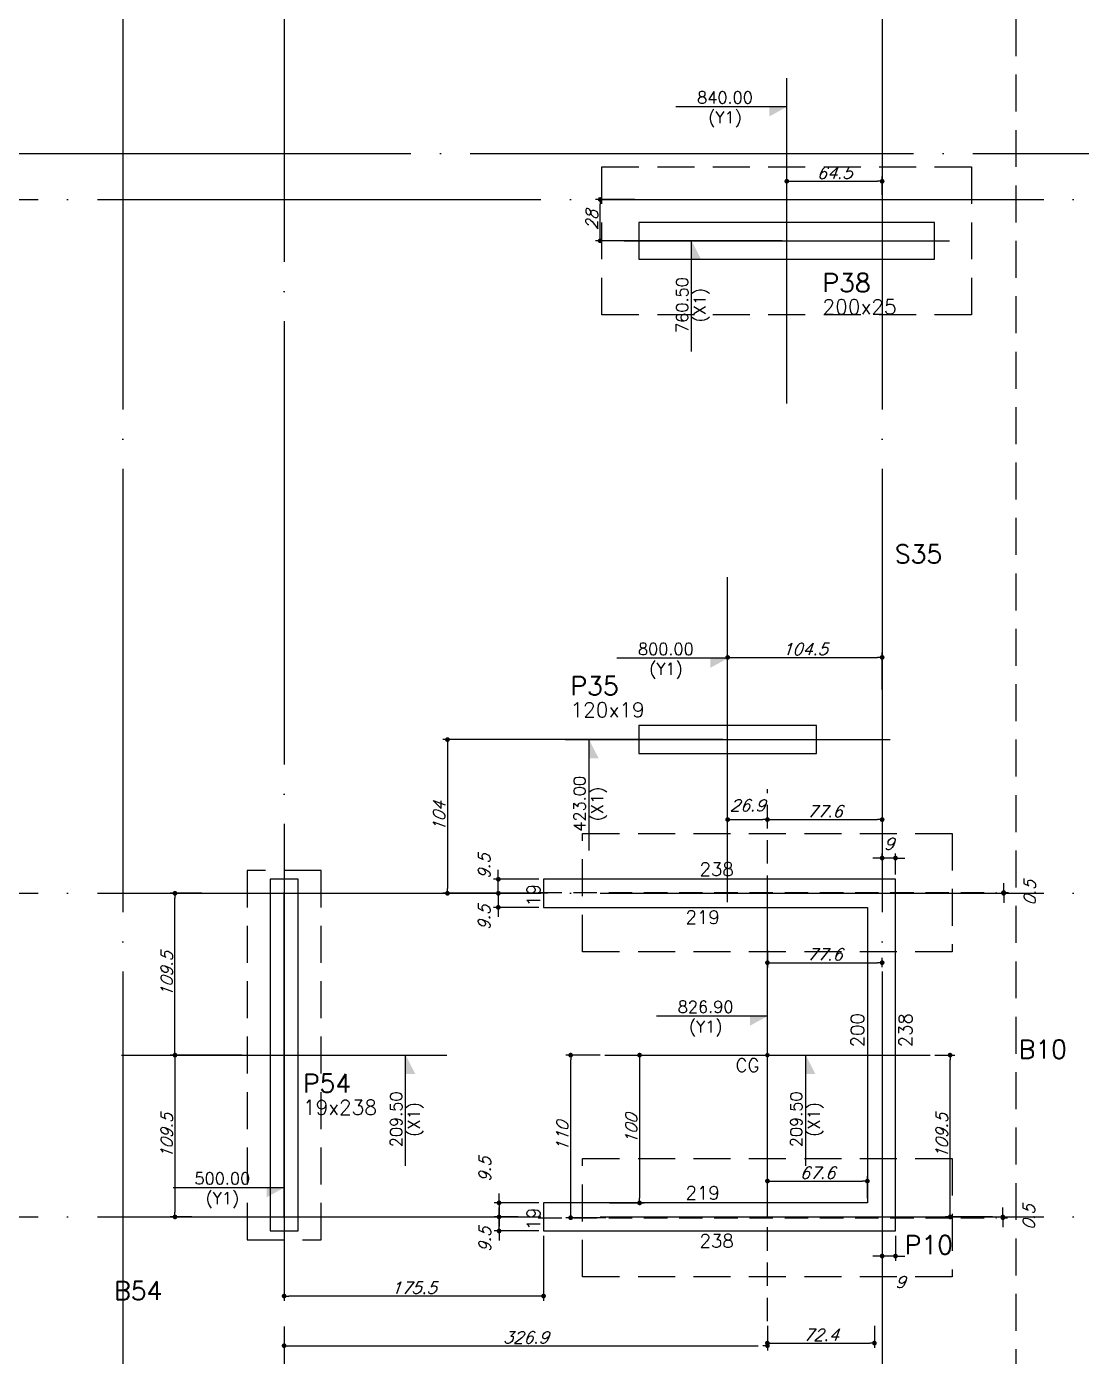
# Model space of a CAD drawing. Header units: millimetres. Extents: x -4281 to 5364, y -2128 to 2372.
# Drawn here: x -384 to 330, y 561 to 1460 of the extents above; entities that cross this region are included whole.
import ezdxf
from ezdxf.enums import TextEntityAlignment as Align

# ---------------------------------------------------------------- set-up
doc = ezdxf.new("R2010")
doc.units = ezdxf.units.MM
doc.header["$LTSCALE"] = 50
for name, pattern in [('DASHED', [0.75, 0.5, -0.25]), ('EIXO', [6.8, 6, -0.4, 0, -0.4]), ('HIDDEN', [9.525, 6.35, -3.175])]:
    doc.linetypes.add(name, pattern=pattern)
for name, color, linetype in [('F-ATRIBUTO', 6, 'Continuous'), ('F-BLOCOS-NOME', 3, 'Continuous'), ('F-COTAS', 106, 'Continuous'), ('F-COTAS-ACUMU-1', 94, 'Continuous'), ('F-EIXO', 12, 'EIXO'), ('F-EIXOS-DET', 1, 'Continuous'), ('F-EST-COTA', 1, 'Continuous'), ('F-ESTACAS-BARRETE', 2, 'Continuous'), ('F-ESTACAS-BARRETE-EIXOS', 252, 'Continuous'), ('F-PILARES-DIM', 172, 'Continuous'), ('F-PILARES-N', 170, 'Continuous'), ('F-PILARES-NOME', 170, 'Continuous'), ('F-TEXTO', 6, 'Continuous')]:
    doc.layers.add(name, color=color, linetype=linetype)
doc.styles.add('COTA', font='SIMPLEX.SHX')
doc.styles.add('CP-TEXT-INCL', font='romans.shx', dxfattribs={"oblique": 20})
doc.styles.add('MCP', font='romans.shx')
doc.styles.add('ROMANS', font='romans.shx')
doc.dimstyles.new('CP-COTAS-50', dxfattribs={"dimscale": 0.64, "dimtxt": 12.5, "dimasz": 5, "dimexe": 5, "dimexo": 5, "dimgap": 2.5, "dimtad": 1, "dimdec": 1, "dimdsep": 46, "dimtxsty": 'CP-TEXT-INCL', "dimblk1": 'DOT', "dimblk2": 'DOT', "dimsah": 1, "dimcen": 9, "dimclrd": 256, "dimclre": 256, "dimclrt": 256, "dimadec": 0, "dimazin": 0, "dimtfac": 1, "dimtdec": 1, "dimtmove": 2, "dimatfit": 3, "dimldrblk": 'DOT', "dimfxl": 0, "dimtolj": 1, "dimarcsym": 0})

# ---------------------------------------------------------------- blocks, each defined once
blk = doc.blocks.new('*U5')
at = {"layer": 'F-EIXO'}
blk.add_line((0, 0), (7197, 0), dxfattribs=at)
at = {"layer": 'F-TEXTO', "style": 'ROMANS'}
blk.add_attdef('EIXO', text='', height=17.5, dxfattribs=at).set_placement((-28.2072, 0), align=Align.MIDDLE_CENTER)
blk = doc.blocks.new('*U504')
at = {"layer": 'F-EIXO'}
blk.add_line((0, 0), (7252, 0), dxfattribs=at)
at = {"layer": 'F-TEXTO', "style": 'ROMANS'}
blk.add_attdef('EIXO', text='', height=17.5, dxfattribs=at).set_placement((-28.2072, 0), align=Align.MIDDLE_CENTER)
blk = doc.blocks.new('*U4')
at = {"layer": 'F-EIXO'}
blk.add_line((0, 0), (7285, 0), dxfattribs=at)
at = {"layer": 'F-TEXTO', "style": 'ROMANS'}
blk.add_attdef('EIXO', text='', height=17.5, dxfattribs=at).set_placement((-28.2072, 0), align=Align.MIDDLE_CENTER)
blk = doc.blocks.new('*U13')
at = {"layer": 'F-EIXO'}
blk.add_line((0, 0), (0, -2825), dxfattribs=at)
at = {"layer": 'F-TEXTO', "style": 'ROMANS'}
blk.add_attdef('EIXO', text='', height=17.5, rotation=360, dxfattribs=at).set_placement((0, 28.2072), align=Align.MIDDLE_CENTER)
blk = doc.blocks.new('*U10')
at = {"layer": 'F-EIXO'}
blk.add_line((0, 0), (0, -2925), dxfattribs=at)
at = {"layer": 'F-TEXTO', "style": 'ROMANS'}
blk.add_attdef('EIXO', text='', height=17.5, rotation=360, dxfattribs=at).set_placement((0, 28.2072), align=Align.MIDDLE_CENTER)
blk = doc.blocks.new('*U15')
at = {"layer": 'F-EIXO', "linetype": 'DASHED'}
blk.add_line((0, 0), (0, -3397.28), dxfattribs=at)
at = {"layer": 'F-TEXTO', "color": 2, "style": 'MCP'}
for tag, p in [('EIXO_S1', (-74.81, -97.59)), ('EIXO_S2', (167.03, -97.59))]:
    blk.add_attdef(tag, p, '', height=10, rotation=360, dxfattribs=at)
blk = doc.blocks.new('*U45')
at = {"color": 0}
for p, q in [((11.644, 2.69), (11.644, 4.19)), ((10, 2.396), (8.5, 2.396))]:
    blk.add_line(p, q, dxfattribs=at)
for points in [[(11.644, 4.19), (11.644, 3.936), (11.774, 3.936), (11.644, 3.936)], [(10, 2.396), (9.764, 2.396), (9.764, 2.266), (9.764, 2.396)]]:
    blk.add_solid(points, dxfattribs=at)
at = {"layer": 'F-EIXOS-DET'}
for p, q in [((10, 1.99), (10, 6.39)), ((7.8, 4.19), (12.2, 4.19))]:
    blk.add_line(p, q, dxfattribs=at)
at = {"layer": 'F-ATRIBUTO', "style": 'CP-TEXT-INCL', "oblique": 20, "flags": 1}
for tag, p in [('ENCONTRO_EIXO', (10, 4.19)), ('VALORCE', (10.601, 4.055))]:
    blk.add_attdef(tag, p, '', height=0.05, dxfattribs=at)
at = {"layer": 'F-EST-COTA', "color": 2, "style": 'COTA', "flags": 1}
for tag, p in [('COTA_X', (0.2, 10.5)), ('COTA_Y', (0.2, 10.2))]:
    blk.add_attdef(tag, p, '', height=0.2, dxfattribs=at)
at = {"layer": 'F-EST-COTA', "color": 2, "style": 'COTA'}
blk.add_attdef('COTAX_CE-2', text='', height=0.16, rotation=90, dxfattribs=at).set_placement((11.644, 3.321), align=Align.BOTTOM_CENTER)
blk.add_attdef('NOME_EIXO_X', text='', height=0.16, rotation=90, dxfattribs=at).set_placement((11.674, 3.321), align=Align.TOP_CENTER)
blk.add_attdef('COTAY_CE-2', text='', height=0.16, dxfattribs=at).set_placement((9.164, 2.394), align=Align.BOTTOM_CENTER)
blk.add_attdef('NOME_EIXO_Y', text='', height=0.16, dxfattribs=at).set_placement((9.164, 2.334), align=Align.TOP_CENTER)
blk = doc.blocks.new('*U49')
at = {"color": 0}
for p, q in [((16, 9.56), (14.5, 9.56)), ((14.125, 6.96), (14.125, 8.46))]:
    blk.add_line(p, q, dxfattribs=at)
for points in [[(16, 9.56), (15.764, 9.56), (15.764, 9.43), (15.764, 9.56)], [(14.125, 8.46), (14.125, 8.206), (14.255, 8.206), (14.125, 8.206)]]:
    blk.add_solid(points, dxfattribs=at)
at = {"layer": 'F-EIXOS-DET'}
for p, q in [((16, 6.26), (16, 10.66)), ((13.8, 8.46), (18.2, 8.46))]:
    blk.add_line(p, q, dxfattribs=at)
at = {"layer": 'F-ATRIBUTO', "style": 'CP-TEXT-INCL', "oblique": 20, "flags": 1}
for tag, p in [('ENCONTRO_EIXO', (16, 8.46)), ('VALORCE', (16.601, 8.325))]:
    blk.add_attdef(tag, p, '', height=0.05, dxfattribs=at)
at = {"layer": 'F-EST-COTA', "color": 2, "style": 'COTA', "flags": 1}
for tag, p in [('COTA_X', (0.2, 10.5)), ('COTA_Y', (0.2, 10.2))]:
    blk.add_attdef(tag, p, '', height=0.2, dxfattribs=at)
at = {"layer": 'F-EST-COTA', "color": 2, "style": 'COTA'}
blk.add_attdef('COTAY_CE-2', text='', height=0.16, dxfattribs=at).set_placement((15.164, 9.558), align=Align.BOTTOM_CENTER)
blk.add_attdef('NOME_EIXO_Y', text='', height=0.16, dxfattribs=at).set_placement((15.164, 9.498), align=Align.TOP_CENTER)
blk.add_attdef('NOME_EIXO_X', text='', height=0.16, rotation=90, dxfattribs=at).set_placement((14.154, 7.591), align=Align.TOP_CENTER)
blk.add_attdef('COTAX_CE-2', text='', height=0.16, rotation=90, dxfattribs=at).set_placement((14.125, 7.591), align=Align.BOTTOM_CENTER)
blk = doc.blocks.new('*U50')
at = {"color": 0}
for p, q in [((16.538, 4.718), (15.038, 4.718)), ((17.056, 2.69), (17.056, 4.19))]:
    blk.add_line(p, q, dxfattribs=at)
for points in [[(16.538, 4.718), (16.302, 4.718), (16.302, 4.588), (16.302, 4.718)], [(17.056, 4.19), (17.056, 3.936), (17.186, 3.936), (17.056, 3.936)]]:
    blk.add_solid(points, dxfattribs=at)
at = {"layer": 'F-EIXOS-DET'}
for p, q in [((16.538, 1.99), (16.538, 6.39)), ((14.338, 4.19), (18.738, 4.19))]:
    blk.add_line(p, q, dxfattribs=at)
at = {"layer": 'F-ATRIBUTO', "style": 'CP-TEXT-INCL', "oblique": 20, "flags": 1}
for tag, p in [('ENCONTRO_EIXO', (16.538, 4.19)), ('VALORCE', (17.139, 4.055))]:
    blk.add_attdef(tag, p, '', height=0.05, dxfattribs=at)
at = {"layer": 'F-EST-COTA', "color": 2, "style": 'COTA', "flags": 1}
for tag, p in [('COTA_X', (0.2, 10.5)), ('COTA_Y', (0.2, 10.2))]:
    blk.add_attdef(tag, p, '', height=0.2, dxfattribs=at)
at = {"layer": 'F-EST-COTA', "color": 2, "style": 'COTA'}
blk.add_attdef('COTAY_CE-2', text='', height=0.16, dxfattribs=at).set_placement((15.702, 4.716), align=Align.BOTTOM_CENTER)
blk.add_attdef('NOME_EIXO_Y', text='', height=0.16, dxfattribs=at).set_placement((15.702, 4.656), align=Align.TOP_CENTER)
blk.add_attdef('COTAX_CE-2', text='', height=0.16, rotation=90, dxfattribs=at).set_placement((17.056, 3.321), align=Align.BOTTOM_CENTER)
blk.add_attdef('NOME_EIXO_X', text='', height=0.16, rotation=90, dxfattribs=at).set_placement((17.085, 3.321), align=Align.TOP_CENTER)
blk = doc.blocks.new('*U51')
at = {"color": 0}
for p, q in [((16.8, 17.023), (15.3, 17.023)), ((15.512, 13.71), (15.512, 15.21))]:
    blk.add_line(p, q, dxfattribs=at)
for points in [[(16.8, 17.023), (16.564, 17.023), (16.564, 16.893), (16.564, 17.023)], [(15.512, 15.21), (15.512, 14.956), (15.642, 14.956), (15.512, 14.956)]]:
    blk.add_solid(points, dxfattribs=at)
at = {"layer": 'F-EIXOS-DET'}
for p, q in [((16.8, 13.01), (16.8, 17.41)), ((14.6, 15.21), (19, 15.21))]:
    blk.add_line(p, q, dxfattribs=at)
at = {"layer": 'F-ATRIBUTO', "style": 'CP-TEXT-INCL', "oblique": 20, "flags": 1}
for tag, p in [('ENCONTRO_EIXO', (16.8, 15.21)), ('VALORCE', (17.401, 15.075))]:
    blk.add_attdef(tag, p, '', height=0.05, dxfattribs=at)
at = {"layer": 'F-EST-COTA', "color": 2, "style": 'COTA'}
blk.add_attdef('COTAY_CE-2', text='', height=0.16, dxfattribs=at).set_placement((15.964, 17.021), align=Align.BOTTOM_CENTER)
blk.add_attdef('NOME_EIXO_Y', text='', height=0.16, dxfattribs=at).set_placement((15.964, 16.961), align=Align.TOP_CENTER)
blk.add_attdef('COTAX_CE-2', text='', height=0.16, rotation=90, dxfattribs=at).set_placement((15.512, 14.341), align=Align.BOTTOM_CENTER)
blk.add_attdef('NOME_EIXO_X', text='', height=0.16, rotation=90, dxfattribs=at).set_placement((15.542, 14.341), align=Align.TOP_CENTER)
at = {"layer": 'F-EST-COTA', "color": 2, "style": 'COTA', "flags": 1}
for tag, p in [('COTA_X', (0.2, 10.5)), ('COTA_Y', (0.2, 10.2))]:
    blk.add_attdef(tag, p, '', height=0.2, dxfattribs=at)
blk = doc.blocks.new('_DOT')
at = {"color": 0, "linetype": 'ByBlock'}
blk.add_line((-0.5, 0), (-1, 0), dxfattribs=at)
at = {"color": 0, "linetype": 'ByBlock', "const_width": 0.5}
blk.add_lwpolyline([(-0.25, 0, 1), (0.25, 0, 1)], format="xyb", close=True, dxfattribs=at)
blk = doc.blocks.new('*D179')
at = {"layer": 'DEFPOINTS', "color": 0, "transparency": 16777216}
for p in [(195, 1355.82), (195, 1343.5), (130.5, 1315.5)]:
    blk.add_point(p, dxfattribs=at)
at = {"layer": 'F-COTAS', "lineweight": -2, "transparency": 16777216}
for p, q in [((130.5, 1318.7), (130.5, 1359.02)), ((195, 1346.7), (195, 1359.02)), ((133.7, 1355.82), (191.8, 1355.82))]:
    blk.add_line(p, q, dxfattribs=at)
at = {"layer": 'F-COTAS', "lineweight": -2, "transparency": 16777216, "xscale": 3.2, "yscale": 3.2, "zscale": 3.2, "rotation": 180}
blk.add_blockref('_DOT', (130.5, 1355.82), dxfattribs=at)
at = {"layer": 'F-COTAS', "lineweight": -2, "transparency": 16777216, "xscale": 3.2, "yscale": 3.2, "zscale": 3.2}
blk.add_blockref('_DOT', (195, 1355.82), dxfattribs=at)
at = {"layer": 'F-COTAS', "transparency": 16777216, "insert": (162.75, 1361.42), "char_height": 8, "attachment_point": 5, "style": 'CP-TEXT-INCL'}
blk.add_mtext('\\A1;64.5', dxfattribs=at)
blk = doc.blocks.new('*D79')
at = {"layer": 'DEFPOINTS', "color": 0, "transparency": 16777216}
for p in [(4.27, 1343.5), (30.99, 1343.5), (130.5, 1315.5)]:
    blk.add_point(p, dxfattribs=at)
at = {"layer": 'F-COTAS', "lineweight": -2, "transparency": 16777216}
for p, q in [((27.79, 1343.5), (1.07, 1343.5)), ((4.27, 1318.7), (4.27, 1340.3)), ((127.3, 1315.5), (1.07, 1315.5))]:
    blk.add_line(p, q, dxfattribs=at)
at = {"layer": 'F-COTAS', "lineweight": -2, "transparency": 16777216, "xscale": 3.2, "yscale": 3.2, "zscale": 3.2}
for p, rotation in [((4.27, 1343.5), 90), ((4.27, 1315.5), 270)]:
    blk.add_blockref('_DOT', p, dxfattribs=dict(at, rotation=rotation))
at = {"layer": 'F-COTAS', "transparency": 16777216, "insert": (-1.33, 1329.5), "char_height": 8, "attachment_point": 5, "rotation": 90, "style": 'CP-TEXT-INCL'}
blk.add_mtext('\\A1;28', dxfattribs=at)
blk = doc.blocks.new('*D169')
at = {"layer": 'DEFPOINTS', "color": 0, "transparency": 16777216}
for p in [(195, 1033.63), (195, 1008.72), (90.5, 978)]:
    blk.add_point(p, dxfattribs=at)
at = {"layer": 'F-COTAS', "lineweight": -2, "transparency": 16777216}
for p, q in [((90.5, 981.2), (90.5, 1036.83)), ((195, 1011.92), (195, 1036.83)), ((93.7, 1033.63), (191.8, 1033.63))]:
    blk.add_line(p, q, dxfattribs=at)
at = {"layer": 'F-COTAS', "lineweight": -2, "transparency": 16777216, "xscale": 3.2, "yscale": 3.2, "zscale": 3.2, "rotation": 180}
blk.add_blockref('_DOT', (90.5, 1033.63), dxfattribs=at)
at = {"layer": 'F-COTAS', "lineweight": -2, "transparency": 16777216, "xscale": 3.2, "yscale": 3.2, "zscale": 3.2}
blk.add_blockref('_DOT', (195, 1033.63), dxfattribs=at)
at = {"layer": 'F-COTAS', "transparency": 16777216, "insert": (142.75, 1039.23), "char_height": 8, "attachment_point": 5, "style": 'CP-TEXT-INCL'}
blk.add_mtext('\\A1;104.5', dxfattribs=at)
blk = doc.blocks.new('*D170')
at = {"layer": 'DEFPOINTS', "color": 0, "transparency": 16777216}
for p in [(90.5, 978), (-99.02, 874), (-60.5, 874)]:
    blk.add_point(p, dxfattribs=at)
at = {"layer": 'F-COTAS', "lineweight": -2, "transparency": 16777216}
for p, q in [((87.3, 978), (-102.22, 978)), ((-99.02, 974.8), (-99.02, 877.2)), ((-63.7, 874), (-102.22, 874))]:
    blk.add_line(p, q, dxfattribs=at)
at = {"layer": 'F-COTAS', "lineweight": -2, "transparency": 16777216, "xscale": 3.2, "yscale": 3.2, "zscale": 3.2}
for p, rotation in [((-99.02, 978), 90), ((-99.02, 874), 270)]:
    blk.add_blockref('_DOT', p, dxfattribs=dict(at, rotation=rotation))
at = {"layer": 'F-COTAS', "transparency": 16777216, "insert": (-104.62, 926), "char_height": 8, "attachment_point": 5, "rotation": 90, "style": 'CP-TEXT-INCL'}
blk.add_mtext('\\A1;104', dxfattribs=at)
blk = doc.blocks.new('*D171')
at = {"layer": 'DEFPOINTS', "color": 0, "transparency": 16777216}
for p in [(-34, 874), (-64.62, 864.5), (-34, 864.5)]:
    blk.add_point(p, dxfattribs=at)
at = {"layer": 'F-COTAS', "lineweight": -2, "transparency": 16777216}
for p, q in [((-37.2, 874), (-67.82, 874)), ((-64.62, 877.2), (-64.62, 880.4)), ((-64.62, 874), (-64.62, 864.5)), ((-37.2, 864.5), (-67.82, 864.5)), ((-64.62, 861.3), (-64.62, 858.1))]:
    blk.add_line(p, q, dxfattribs=at)
at = {"layer": 'F-COTAS', "lineweight": -2, "transparency": 16777216, "xscale": 3.2, "yscale": 3.2, "zscale": 3.2}
for p, rotation in [((-64.62, 874), 270), ((-64.62, 864.5), 90)]:
    blk.add_blockref('_DOT', p, dxfattribs=dict(at, rotation=rotation))
at = {"layer": 'F-COTAS', "transparency": 16777216, "insert": (-74.22, 857.5), "char_height": 8, "attachment_point": 5, "rotation": 90, "style": 'CP-TEXT-INCL'}
blk.add_mtext('\\A1;9.5', dxfattribs=at)
blk = doc.blocks.new('*D172')
at = {"layer": 'DEFPOINTS', "color": 0, "transparency": 16777216}
for p in [(-64.62, 883.5), (-34, 883.5), (-27.92, 874)]:
    blk.add_point(p, dxfattribs=at)
at = {"layer": 'F-COTAS', "lineweight": -2, "transparency": 16777216}
for p, q in [((-37.2, 883.5), (-67.82, 883.5)), ((-64.62, 886.7), (-64.62, 889.9)), ((-64.62, 874), (-64.62, 883.5)), ((-31.12, 874), (-67.82, 874)), ((-64.62, 870.8), (-64.62, 867.6))]:
    blk.add_line(p, q, dxfattribs=at)
at = {"layer": 'F-COTAS', "lineweight": -2, "transparency": 16777216, "xscale": 3.2, "yscale": 3.2, "zscale": 3.2}
for p, rotation in [((-64.62, 883.5), 270), ((-64.62, 874), 90)]:
    blk.add_blockref('_DOT', p, dxfattribs=dict(at, rotation=rotation))
at = {"layer": 'F-COTAS', "transparency": 16777216, "insert": (-74.22, 892.17), "char_height": 8, "attachment_point": 5, "rotation": 90, "style": 'CP-TEXT-INCL'}
blk.add_mtext('\\A1;9.5', dxfattribs=at)
blk = doc.blocks.new('*D173')
at = {"layer": 'DEFPOINTS', "color": 0, "transparency": 16777216}
for p in [(195, 897.84), (195, 893.71), (204, 883.5)]:
    blk.add_point(p, dxfattribs=at)
at = {"layer": 'F-COTAS', "lineweight": -2, "transparency": 16777216}
for p, q in [((195, 896.91), (195, 901.04)), ((204, 886.7), (204, 901.04)), ((191.8, 897.84), (188.6, 897.84)), ((204, 897.84), (195, 897.84)), ((207.2, 897.84), (210.4, 897.84))]:
    blk.add_line(p, q, dxfattribs=at)
at = {"layer": 'F-COTAS', "lineweight": -2, "transparency": 16777216, "xscale": 3.2, "yscale": 3.2, "zscale": 3.2}
blk.add_blockref('_DOT', (195, 897.84), dxfattribs=at)
at = {"layer": 'F-COTAS', "lineweight": -2, "transparency": 16777216, "xscale": 3.2, "yscale": 3.2, "zscale": 3.2, "rotation": 180}
blk.add_blockref('_DOT', (204, 897.84), dxfattribs=at)
at = {"layer": 'F-COTAS', "transparency": 16777216, "insert": (199.5, 907.44), "char_height": 8, "attachment_point": 5, "style": 'CP-TEXT-INCL'}
blk.add_mtext('\\A1;9', dxfattribs=at)
blk = doc.blocks.new('*D196')
at = {"layer": 'DEFPOINTS', "color": 0, "transparency": 16777216}
for p in [(195, 642.03), (204, 645.5), (195, 628.53)]:
    blk.add_point(p, dxfattribs=at)
at = {"layer": 'F-COTAS', "lineweight": -2, "transparency": 16777216}
for p, q in [((204, 642.3), (204, 625.33)), ((195, 638.83), (195, 625.33)), ((191.8, 628.53), (188.6, 628.53)), ((204, 628.53), (195, 628.53)), ((207.2, 628.53), (210.4, 628.53))]:
    blk.add_line(p, q, dxfattribs=at)
at = {"layer": 'F-COTAS', "lineweight": -2, "transparency": 16777216, "xscale": 3.2, "yscale": 3.2, "zscale": 3.2}
blk.add_blockref('_DOT', (195, 628.53), dxfattribs=at)
at = {"layer": 'F-COTAS', "lineweight": -2, "transparency": 16777216, "xscale": 3.2, "yscale": 3.2, "zscale": 3.2, "rotation": 180}
blk.add_blockref('_DOT', (204, 628.53), dxfattribs=at)
at = {"layer": 'F-COTAS', "transparency": 16777216, "insert": (207.24, 610.93), "char_height": 8, "attachment_point": 5, "style": 'CP-TEXT-INCL'}
blk.add_mtext('\\A1;9', dxfattribs=at)
blk = doc.blocks.new('*D197')
at = {"layer": 'DEFPOINTS', "color": 0, "transparency": 16777216}
for p in [(-34, 645.5), (-209.5, 629.37), (-209.5, 601.48)]:
    blk.add_point(p, dxfattribs=at)
at = {"layer": 'F-COTAS', "lineweight": -2, "transparency": 16777216}
for p, q in [((-34, 642.3), (-34, 598.28)), ((-209.5, 626.17), (-209.5, 598.28)), ((-37.2, 601.48), (-206.3, 601.48))]:
    blk.add_line(p, q, dxfattribs=at)
at = {"layer": 'F-COTAS', "lineweight": -2, "transparency": 16777216, "xscale": 3.2, "yscale": 3.2, "zscale": 3.2, "rotation": 180}
blk.add_blockref('_DOT', (-209.5, 601.48), dxfattribs=at)
at = {"layer": 'F-COTAS', "lineweight": -2, "transparency": 16777216, "xscale": 3.2, "yscale": 3.2, "zscale": 3.2}
blk.add_blockref('_DOT', (-34, 601.48), dxfattribs=at)
at = {"layer": 'F-COTAS', "transparency": 16777216, "insert": (-121.75, 607.08), "char_height": 8, "attachment_point": 5, "style": 'CP-TEXT-INCL'}
blk.add_mtext('\\A1;175.5', dxfattribs=at)
blk = doc.blocks.new('*D198')
at = {"layer": 'DEFPOINTS', "color": 0, "transparency": 16777216}
for p in [(-64.13, 655), (-49.94, 655), (-34, 645.5)]:
    blk.add_point(p, dxfattribs=at)
at = {"layer": 'F-COTAS', "lineweight": -2, "transparency": 16777216}
for p, q in [((-64.13, 658.2), (-64.13, 661.4)), ((-53.14, 655), (-67.33, 655)), ((-64.13, 645.5), (-64.13, 655)), ((-37.2, 645.5), (-67.33, 645.5)), ((-64.13, 642.3), (-64.13, 639.1))]:
    blk.add_line(p, q, dxfattribs=at)
at = {"layer": 'F-COTAS', "lineweight": -2, "transparency": 16777216, "xscale": 3.2, "yscale": 3.2, "zscale": 3.2}
for p, rotation in [((-64.13, 655), 270), ((-64.13, 645.5), 90)]:
    blk.add_blockref('_DOT', p, dxfattribs=dict(at, rotation=rotation))
at = {"layer": 'F-COTAS', "transparency": 16777216, "insert": (-73.73, 639.62), "char_height": 8, "attachment_point": 5, "rotation": 90, "style": 'CP-TEXT-INCL'}
blk.add_mtext('\\A1;9.5', dxfattribs=at)
blk = doc.blocks.new('*D199')
at = {"layer": 'DEFPOINTS', "color": 0, "transparency": 16777216}
for p in [(-34, 664.5), (-64.13, 655), (-48.05, 655)]:
    blk.add_point(p, dxfattribs=at)
at = {"layer": 'F-COTAS', "lineweight": -2, "transparency": 16777216}
for p, q in [((-64.13, 667.7), (-64.13, 670.9)), ((-37.2, 664.5), (-67.33, 664.5)), ((-64.13, 664.5), (-64.13, 655)), ((-51.25, 655), (-67.33, 655)), ((-64.13, 651.8), (-64.13, 648.6))]:
    blk.add_line(p, q, dxfattribs=at)
at = {"layer": 'F-COTAS', "lineweight": -2, "transparency": 16777216, "xscale": 3.2, "yscale": 3.2, "zscale": 3.2}
for p, rotation in [((-64.13, 664.5), 270), ((-64.13, 655), 90)]:
    blk.add_blockref('_DOT', p, dxfattribs=dict(at, rotation=rotation))
at = {"layer": 'F-COTAS', "transparency": 16777216, "insert": (-73.73, 687.04), "char_height": 8, "attachment_point": 5, "rotation": 90, "style": 'CP-TEXT-INCL'}
blk.add_mtext('\\A1;9.5', dxfattribs=at)
blk = doc.blocks.new('*D200')
at = {"layer": 'DEFPOINTS', "color": 0, "transparency": 16777216}
for p in [(-234.85, 764.5), (-283.31, 655), (-268.78, 655)]:
    blk.add_point(p, dxfattribs=at)
at = {"layer": 'F-COTAS', "lineweight": -2, "transparency": 16777216}
for p, q in [((-238.05, 764.5), (-286.51, 764.5)), ((-283.31, 761.3), (-283.31, 658.2)), ((-271.98, 655), (-286.51, 655))]:
    blk.add_line(p, q, dxfattribs=at)
at = {"layer": 'F-COTAS', "lineweight": -2, "transparency": 16777216, "xscale": 3.2, "yscale": 3.2, "zscale": 3.2}
for p, rotation in [((-283.31, 764.5), 90), ((-283.31, 655), 270)]:
    blk.add_blockref('_DOT', p, dxfattribs=dict(at, rotation=rotation))
at = {"layer": 'F-COTAS', "transparency": 16777216, "insert": (-288.91, 709.75), "char_height": 8, "attachment_point": 5, "rotation": 90, "style": 'CP-TEXT-INCL'}
blk.add_mtext('\\A1;109.5', dxfattribs=at)
blk = doc.blocks.new('*D201')
at = {"layer": 'DEFPOINTS', "color": 0, "transparency": 16777216}
for p in [(-283.31, 874), (-262, 874), (-234.85, 764.5)]:
    blk.add_point(p, dxfattribs=at)
at = {"layer": 'F-COTAS', "lineweight": -2, "transparency": 16777216}
for p, q in [((-265.2, 874), (-286.51, 874)), ((-283.31, 767.7), (-283.31, 870.8)), ((-238.05, 764.5), (-286.51, 764.5))]:
    blk.add_line(p, q, dxfattribs=at)
at = {"layer": 'F-COTAS', "lineweight": -2, "transparency": 16777216, "xscale": 3.2, "yscale": 3.2, "zscale": 3.2}
for p, rotation in [((-283.31, 874), 90), ((-283.31, 764.5), 270)]:
    blk.add_blockref('_DOT', p, dxfattribs=dict(at, rotation=rotation))
at = {"layer": 'F-COTAS', "transparency": 16777216, "insert": (-288.91, 819.25), "char_height": 8, "attachment_point": 5, "rotation": 90, "style": 'CP-TEXT-INCL'}
blk.add_mtext('\\A1;109.5', dxfattribs=at)
blk = doc.blocks.new('*D217')
at = {"layer": 'DEFPOINTS', "color": 0, "transparency": 16777216}
for p in [(227.4, 764.5), (240.97, 764.5), (272.91, 655)]:
    blk.add_point(p, dxfattribs=at)
at = {"layer": 'F-COTAS', "lineweight": -2, "transparency": 16777216}
for p, q in [((230.6, 764.5), (244.17, 764.5)), ((240.97, 658.2), (240.97, 761.3)), ((269.71, 655), (237.77, 655))]:
    blk.add_line(p, q, dxfattribs=at)
at = {"layer": 'F-COTAS', "lineweight": -2, "transparency": 16777216, "xscale": 3.2, "yscale": 3.2, "zscale": 3.2}
for p, rotation in [((240.97, 764.5), 90), ((240.97, 655), 270)]:
    blk.add_blockref('_DOT', p, dxfattribs=dict(at, rotation=rotation))
at = {"layer": 'F-COTAS', "transparency": 16777216, "insert": (235.37, 709.75), "char_height": 8, "attachment_point": 5, "rotation": 90, "style": 'CP-TEXT-INCL'}
blk.add_mtext('\\A1;109.5', dxfattribs=at)
blk = doc.blocks.new('*D218')
at = {"layer": 'DEFPOINTS', "color": 0, "transparency": 16777216}
for p in [(117.4, 838.49), (195, 827.05), (195, 820.77)]:
    blk.add_point(p, dxfattribs=at)
at = {"layer": 'F-COTAS', "lineweight": -2, "transparency": 16777216}
for p, q in [((117.4, 835.29), (117.4, 823.85)), ((195, 823.97), (195, 830.25)), ((120.6, 827.05), (191.8, 827.05))]:
    blk.add_line(p, q, dxfattribs=at)
at = {"layer": 'F-COTAS', "lineweight": -2, "transparency": 16777216, "xscale": 3.2, "yscale": 3.2, "zscale": 3.2, "rotation": 180}
blk.add_blockref('_DOT', (117.4, 827.05), dxfattribs=at)
at = {"layer": 'F-COTAS', "lineweight": -2, "transparency": 16777216, "xscale": 3.2, "yscale": 3.2, "zscale": 3.2}
blk.add_blockref('_DOT', (195, 827.05), dxfattribs=at)
at = {"layer": 'F-COTAS', "transparency": 16777216, "insert": (156.2, 832.65), "char_height": 8, "attachment_point": 5, "style": 'CP-TEXT-INCL'}
blk.add_mtext('\\A1;77.6', dxfattribs=at)
blk = doc.blocks.new('*D275')
at = {"layer": 'DEFPOINTS', "color": 0, "transparency": 16777216}
for p in [(7.4, 764.5), (7.4, 664.5), (30.91, 664.5)]:
    blk.add_point(p, dxfattribs=at)
at = {"layer": 'F-COTAS', "lineweight": -2, "transparency": 16777216}
for p, q in [((10.6, 764.5), (34.11, 764.5)), ((30.91, 761.3), (30.91, 667.7)), ((10.6, 664.5), (34.11, 664.5))]:
    blk.add_line(p, q, dxfattribs=at)
at = {"layer": 'F-COTAS', "lineweight": -2, "transparency": 16777216, "xscale": 3.2, "yscale": 3.2, "zscale": 3.2}
for p, rotation in [((30.91, 764.5), 90), ((30.91, 664.5), 270)]:
    blk.add_blockref('_DOT', p, dxfattribs=dict(at, rotation=rotation))
at = {"layer": 'F-COTAS', "transparency": 16777216, "insert": (25.31, 714.5), "char_height": 8, "attachment_point": 5, "rotation": 90, "style": 'CP-TEXT-INCL'}
blk.add_mtext('\\A1;100', dxfattribs=at)
blk = doc.blocks.new('*D276')
at = {"layer": 'DEFPOINTS', "color": 0, "transparency": 16777216}
for p in [(185, 679.29), (117.4, 664.5), (185, 664.5)]:
    blk.add_point(p, dxfattribs=at)
at = {"layer": 'F-COTAS', "lineweight": -2, "transparency": 16777216}
for p, q in [((117.4, 667.7), (117.4, 682.49)), ((120.6, 679.29), (181.8, 679.29)), ((185, 667.7), (185, 682.49))]:
    blk.add_line(p, q, dxfattribs=at)
at = {"layer": 'F-COTAS', "lineweight": -2, "transparency": 16777216, "xscale": 3.2, "yscale": 3.2, "zscale": 3.2, "rotation": 180}
blk.add_blockref('_DOT', (117.4, 679.29), dxfattribs=at)
at = {"layer": 'F-COTAS', "lineweight": -2, "transparency": 16777216, "xscale": 3.2, "yscale": 3.2, "zscale": 3.2}
blk.add_blockref('_DOT', (185, 679.29), dxfattribs=at)
at = {"layer": 'F-COTAS', "transparency": 16777216, "insert": (151.2, 684.89), "char_height": 8, "attachment_point": 5, "style": 'CP-TEXT-INCL'}
blk.add_mtext('\\A1;67.6', dxfattribs=at)
blk = doc.blocks.new('*D608')
at = {"layer": 'DEFPOINTS', "color": 0, "linetype": 'HIDDEN', "transparency": 16777216}
for p in [(117.4, 584.5), (189.77, 584.5), (189.77, 569.63)]:
    blk.add_point(p, dxfattribs=at)
at = {"layer": 'F-COTAS', "linetype": 'HIDDEN', "lineweight": -2, "transparency": 16777216}
for p, q in [((117.4, 581.3), (117.4, 566.43)), ((189.77, 581.3), (189.77, 566.43)), ((120.6, 569.63), (186.57, 569.63))]:
    blk.add_line(p, q, dxfattribs=at)
at = {"layer": 'F-COTAS', "linetype": 'HIDDEN', "lineweight": -2, "transparency": 16777216, "xscale": 3.2, "yscale": 3.2, "zscale": 3.2, "rotation": 180}
blk.add_blockref('_DOT', (117.4, 569.63), dxfattribs=at)
at = {"layer": 'F-COTAS', "linetype": 'HIDDEN', "lineweight": -2, "transparency": 16777216, "xscale": 3.2, "yscale": 3.2, "zscale": 3.2}
blk.add_blockref('_DOT', (189.77, 569.63), dxfattribs=at)
at = {"layer": 'F-COTAS', "linetype": 'HIDDEN', "transparency": 16777216, "insert": (153.59, 575.23), "char_height": 8, "attachment_point": 5, "style": 'CP-TEXT-INCL'}
blk.add_mtext('\\A1;72.4', dxfattribs=at)
blk = doc.blocks.new('*D609')
at = {"layer": 'DEFPOINTS', "color": 0, "linetype": 'HIDDEN', "transparency": 16777216}
for p in [(117.4, 584.5), (-209.5, 569.63), (117.4, 567.88)]:
    blk.add_point(p, dxfattribs=at)
at = {"layer": 'F-COTAS', "linetype": 'HIDDEN', "lineweight": -2, "transparency": 16777216}
for p, q in [((117.4, 581.3), (117.4, 564.68)), ((-206.3, 567.88), (114.2, 567.88)), ((-209.5, 566.43), (-209.5, 564.68))]:
    blk.add_line(p, q, dxfattribs=at)
at = {"layer": 'F-COTAS', "linetype": 'HIDDEN', "lineweight": -2, "transparency": 16777216, "xscale": 3.2, "yscale": 3.2, "zscale": 3.2, "rotation": 180}
blk.add_blockref('_DOT', (-209.5, 567.88), dxfattribs=at)
at = {"layer": 'F-COTAS', "linetype": 'HIDDEN', "lineweight": -2, "transparency": 16777216, "xscale": 3.2, "yscale": 3.2, "zscale": 3.2}
blk.add_blockref('_DOT', (117.4, 567.88), dxfattribs=at)
at = {"layer": 'F-COTAS', "linetype": 'HIDDEN', "transparency": 16777216, "insert": (-46.05, 573.48), "char_height": 8, "attachment_point": 5, "style": 'CP-TEXT-INCL'}
blk.add_mtext('\\A1;326.9', dxfattribs=at)
blk = doc.blocks.new('*D610')
at = {"layer": 'DEFPOINTS', "color": 0, "linetype": 'HIDDEN', "transparency": 16777216}
for p in [(272.4, 655), (272.4, 654.5), (276.66, 655)]:
    blk.add_point(p, dxfattribs=at)
at = {"layer": 'F-COTAS', "linetype": 'HIDDEN', "lineweight": -2, "transparency": 16777216}
for p, q in [((276.66, 658.2), (276.66, 661.4)), ((275.6, 655), (279.86, 655)), ((275.6, 654.5), (279.86, 654.5)), ((276.66, 654.5), (276.66, 655)), ((276.66, 651.3), (276.66, 648.1))]:
    blk.add_line(p, q, dxfattribs=at)
at = {"layer": 'F-COTAS', "linetype": 'HIDDEN', "lineweight": -2, "transparency": 16777216, "xscale": 3.2, "yscale": 3.2, "zscale": 3.2}
for p, rotation in [((276.66, 655), 270), ((276.66, 654.5), 90)]:
    blk.add_blockref('_DOT', p, dxfattribs=dict(at, rotation=rotation))
at = {"layer": 'F-COTAS', "linetype": 'HIDDEN', "transparency": 16777216, "insert": (294.26, 654.75), "char_height": 8, "attachment_point": 5, "rotation": 90, "style": 'CP-TEXT-INCL'}
blk.add_mtext('\\A1;0.5', dxfattribs=at)
blk = doc.blocks.new('*D611')
at = {"layer": 'DEFPOINTS', "color": 0, "linetype": 'HIDDEN', "transparency": 16777216}
for p in [(272.4, 874.5), (272.4, 874), (277.2, 874)]:
    blk.add_point(p, dxfattribs=at)
at = {"layer": 'F-COTAS', "linetype": 'HIDDEN', "lineweight": -2, "transparency": 16777216}
for p, q in [((275.6, 874.5), (280.4, 874.5)), ((275.6, 874), (280.4, 874)), ((277.2, 877.7), (277.2, 880.9)), ((277.2, 874.5), (277.2, 874)), ((277.2, 870.8), (277.2, 867.6))]:
    blk.add_line(p, q, dxfattribs=at)
at = {"layer": 'F-COTAS', "linetype": 'HIDDEN', "lineweight": -2, "transparency": 16777216, "xscale": 3.2, "yscale": 3.2, "zscale": 3.2}
for p, rotation in [((277.2, 874.5), 270), ((277.2, 874), 90)]:
    blk.add_blockref('_DOT', p, dxfattribs=dict(at, rotation=rotation))
at = {"layer": 'F-COTAS', "linetype": 'HIDDEN', "transparency": 16777216, "insert": (294.8, 874.25), "char_height": 8, "attachment_point": 5, "rotation": 90, "style": 'CP-TEXT-INCL'}
blk.add_mtext('\\A1;0.5', dxfattribs=at)
blk = doc.blocks.new('*D612')
at = {"layer": 'DEFPOINTS', "color": 0, "linetype": 'HIDDEN', "transparency": 16777216}
for p in [(90.5, 921.84), (117.4, 923.88), (117.4, 921.84)]:
    blk.add_point(p, dxfattribs=at)
at = {"layer": 'F-COTAS', "linetype": 'HIDDEN', "lineweight": -2, "transparency": 16777216}
for p, q in [((90.5, 925.04), (90.5, 927.08)), ((117.4, 925.04), (117.4, 927.08)), ((93.7, 923.88), (114.2, 923.88))]:
    blk.add_line(p, q, dxfattribs=at)
at = {"layer": 'F-COTAS', "linetype": 'HIDDEN', "lineweight": -2, "transparency": 16777216, "xscale": 3.2, "yscale": 3.2, "zscale": 3.2, "rotation": 180}
blk.add_blockref('_DOT', (90.5, 923.88), dxfattribs=at)
at = {"layer": 'F-COTAS', "linetype": 'HIDDEN', "lineweight": -2, "transparency": 16777216, "xscale": 3.2, "yscale": 3.2, "zscale": 3.2}
blk.add_blockref('_DOT', (117.4, 923.88), dxfattribs=at)
at = {"layer": 'F-COTAS', "linetype": 'HIDDEN', "transparency": 16777216, "insert": (103.95, 933.48), "char_height": 8, "attachment_point": 5, "style": 'CP-TEXT-INCL'}
blk.add_mtext('\\A1;26.9', dxfattribs=at)
blk = doc.blocks.new('*D613')
at = {"layer": 'DEFPOINTS', "color": 0, "linetype": 'HIDDEN', "transparency": 16777216}
for p in [(117.4, 921.84), (195, 923.88), (195, 923.88)]:
    blk.add_point(p, dxfattribs=at)
at = {"layer": 'F-COTAS', "linetype": 'HIDDEN', "lineweight": -2, "transparency": 16777216}
for p, q in [((117.4, 925.04), (117.4, 927.08)), ((120.6, 923.88), (191.8, 923.88))]:
    blk.add_line(p, q, dxfattribs=at)
at = {"layer": 'F-COTAS', "linetype": 'HIDDEN', "lineweight": -2, "transparency": 16777216, "xscale": 3.2, "yscale": 3.2, "zscale": 3.2, "rotation": 180}
blk.add_blockref('_DOT', (117.4, 923.88), dxfattribs=at)
at = {"layer": 'F-COTAS', "linetype": 'HIDDEN', "lineweight": -2, "transparency": 16777216, "xscale": 3.2, "yscale": 3.2, "zscale": 3.2}
blk.add_blockref('_DOT', (195, 923.88), dxfattribs=at)
at = {"layer": 'F-COTAS', "linetype": 'HIDDEN', "transparency": 16777216, "insert": (156.2, 929.48), "char_height": 8, "attachment_point": 5, "style": 'CP-TEXT-INCL'}
blk.add_mtext('\\A1;77.6', dxfattribs=at)
blk = doc.blocks.new('*D614')
at = {"layer": 'DEFPOINTS', "color": 0, "linetype": 'HIDDEN', "transparency": 16777216}
for p in [(-15.68, 764.5), (7.4, 764.5), (11.29, 654.5)]:
    blk.add_point(p, dxfattribs=at)
at = {"layer": 'F-COTAS', "linetype": 'HIDDEN', "lineweight": -2, "transparency": 16777216}
for p, q in [((4.2, 764.5), (-18.88, 764.5)), ((-15.68, 657.7), (-15.68, 761.3)), ((8.09, 654.5), (-18.88, 654.5))]:
    blk.add_line(p, q, dxfattribs=at)
at = {"layer": 'F-COTAS', "linetype": 'HIDDEN', "lineweight": -2, "transparency": 16777216, "xscale": 3.2, "yscale": 3.2, "zscale": 3.2}
for p, rotation in [((-15.68, 764.5), 90), ((-15.68, 654.5), 270)]:
    blk.add_blockref('_DOT', p, dxfattribs=dict(at, rotation=rotation))
at = {"layer": 'F-COTAS', "linetype": 'HIDDEN', "transparency": 16777216, "insert": (-21.28, 709.5), "char_height": 8, "attachment_point": 5, "rotation": 90, "style": 'CP-TEXT-INCL'}
blk.add_mtext('\\A1;110', dxfattribs=at)

msp = doc.modelspace()

# ---------------------------------------------------------------- linework, layer by layer
at = {"layer": 'F-EIXO'}
for p, q in [((117.4, 739.5), (117.4, 789.5)), ((92.4, 764.5), (142.4, 764.5))]:
    msp.add_line(p, q, dxfattribs=at)
at = {"layer": 'F-ESTACAS-BARRETE', "linetype": 'DASHED'}
for points in [[(5.5, 1365.5), (255.5, 1365.5), (255.5, 1265.5), (5.5, 1265.5)], [(-7.6, 914.5), (242.4, 914.5), (242.4, 834.5), (-7.6, 834.5)], [(-234.5, 639.5), (-184.5, 639.5), (-184.5, 889.5), (-234.5, 889.5)], [(-7.6, 694.5), (242.4, 694.5), (242.4, 614.5), (-7.6, 614.5)]]:
    msp.add_lwpolyline(points, close=True, dxfattribs=at)
at = {"layer": 'F-ESTACAS-BARRETE-EIXOS', "linetype": 'HIDDEN', "ltscale": 0.05}
for points in [[(117.4, 584.5), (117.4, 944.5)], [(-37.6, 874.5), (272.4, 874.5)], [(-37.6, 654.5), (272.4, 654.5)]]:
    msp.add_lwpolyline(points, dxfattribs=at)
at = {"layer": 'F-PILARES-DIM', "const_width": 1.5}
msp.add_lwpolyline([(116.65, 764.5, 1), (118.15, 764.5, 1)], format="xyb", close=True, dxfattribs=at)
at = {"layer": 'F-PILARES-N'}
for points in [[(30.5, 1303), (230.5, 1303), (230.5, 1328), (30.5, 1328), (30.5, 1303)], [(30.5, 968.5), (150.5, 968.5), (150.5, 987.5), (30.5, 987.5), (30.5, 968.5)], [(-219, 645.5), (-200, 645.5), (-200, 883.5), (-219, 883.5), (-219, 645.5)], [(204, 645.5), (204, 883.5), (-34, 883.5), (-34, 864.5), (185, 864.5), (185, 664.5), (-34, 664.5), (-34, 645.5), (204, 645.5)]]:
    msp.add_lwpolyline(points, dxfattribs=at)

# ---------------------------------------------------------------- block references
at = {"layer": 'F-COTAS-ACUMU-1', "xscale": 50, "yscale": 50, "zscale": 50}
for name, values in [('*U51', {'NOME_EIXO_Y': '(Y1)', 'COTAX_CE-2': '760.50', 'NOME_EIXO_X': '(X1)', 'COTAY_CE-2': '840.00'}), ('*U49', {'NOME_EIXO_Y': '(Y1)', 'COTAX_CE-2': '423.00', 'NOME_EIXO_X': '(X1)', 'COTAY_CE-2': '800.00'}), ('*U45', {'NOME_EIXO_Y': '(Y1)', 'COTAX_CE-2': '209.50', 'NOME_EIXO_X': '(X1)', 'COTAY_CE-2': '500.00'}), ('*U50', {'NOME_EIXO_Y': '(Y1)', 'COTAX_CE-2': '209.50', 'NOME_EIXO_X': '(X1)', 'COTAY_CE-2': '826.90'})]:
    msp.add_blockref(name, (-709.5, 555), dxfattribs=at).add_auto_attribs(values)
at = {"layer": 'F-EIXO'}
msp.add_blockref('*U15', (285.5, 2065.46), dxfattribs=at)
at = {"layer": 'F-EIXO', "linetype": 'Continuous'}
for name, p in [('*U10', (-209.5, 1941.36)), ('*U13', (-318.5, 1841.36)), ('*U13', (195, 1841.36)), ('*U4', (-3824.8, 1374.5)), ('*U504', (-3736.84, 1343.5)), ('*U5', (-3736.84, 874)), ('*U5', (-3736.84, 655))]:
    msp.add_blockref(name, p, dxfattribs=at)

# ---------------------------------------------------------------- texts
at = {"layer": 'F-BLOCOS-NOME', "linetype": 'Continuous', "style": 'MCP'}
for s, p in [('S35', (203.51, 1097.31)), ('B10', (287.32, 762.2)), ('B54', (-324.5, 598.88))]:
    msp.add_text(s, height=12.5, dxfattribs=at).set_placement(p)
at = {"layer": 'F-PILARES-DIM', "linetype": 'Continuous', "style": 'MCP'}
for s, height, p in [('200x25', 10, (154.64, 1265.89)), ('120x19', 10, (-15.83, 993.1)), ('238', 9, (71.5, 885.75)), ('219', 9, (62, 853.25)), ('CG', 9, (95.84, 753.13)), ('19x238', 10, (-196.81, 724.16)), ('219', 9, (62, 666.75)), ('238', 9, (71.5, 634.25))]:
    msp.add_text(s, height=height, dxfattribs=at).set_placement(p)
for s, p in [('19', (-36.25, 865)), ('200', (182.75, 769.76)), ('238', (215.25, 769.76)), ('19', (-36.25, 646))]:
    msp.add_text(s, height=9, rotation=90, dxfattribs=at).set_placement(p)
at = {"layer": 'F-PILARES-NOME', "linetype": 'Continuous', "style": 'MCP'}
for s, p in [('P38', (154.64, 1280.89)), ('P35', (-15.83, 1008.1)), ('P54', (-196.81, 739.16)), ('P10', (210.25, 629.88))]:
    msp.add_text(s, height=12.5, dxfattribs=at).set_placement(p)

# ---------------------------------------------------------------- dimensions: what is measured, and where the dimension line sits
at = {"layer": 'F-COTAS'}
for base, p1, p2, picture, middle in [((195, 1355.82), (130.5, 1315.5), (195, 1343.5), '*D179', (162.75, 1361.42)), ((195, 1033.63), (90.5, 978), (195, 1008.72), '*D169', (142.75, 1039.23)), ((195, 897.84), (204, 883.5), (195, 893.71), '*D173', (199.5, 907.44)), ((195, 827.05), (117.4, 838.49), (195, 820.77), '*D218', (156.2, 832.65)), ((-209.5, 601.48), (-34, 645.5), (-209.5, 629.37), '*D197', (-121.75, 607.08))]:
    dim = msp.add_linear_dim(base=base, p1=p1, p2=p2, dimstyle='CP-COTAS-50', dxfattribs=at)
    dim.commit()
    dim.dimension.update_dxf_attribs({"geometry": picture, "text_midpoint": middle})
for base, p1, p2, picture, middle in [((4.27, 1343.5), (130.5, 1315.5), (30.99, 1343.5), '*D79', (-1.33, 1329.5)), ((-99.02, 874), (90.5, 978), (-60.5, 874), '*D170', (-104.62, 926)), ((-283.31, 874), (-234.85, 764.5), (-262, 874), '*D201', (-288.91, 819.25)), ((-283.31, 655), (-234.85, 764.5), (-268.78, 655), '*D200', (-288.91, 709.75)), ((240.97, 764.5), (272.91, 655), (227.4, 764.5), '*D217', (235.37, 709.75))]:
    dim = msp.add_linear_dim(base=base, p1=p1, p2=p2, angle=90, dimstyle='CP-COTAS-50', dxfattribs=at)
    dim.commit()
    dim.dimension.update_dxf_attribs({"geometry": picture, "text_midpoint": middle})
at = {"layer": 'F-COTAS', "linetype": 'HIDDEN'}
for base, p1, p2, picture, middle in [((117.4, 923.88), (90.5, 921.84), (117.4, 921.84), '*D612', (103.95, 933.48)), ((195, 923.88), (117.4, 921.84), (195, 923.88), '*D613', (156.2, 929.48)), ((117.4, 567.88), (-209.5, 569.63), (117.4, 584.5), '*D609', (-46.05, 573.48)), ((189.77, 569.63), (117.4, 584.5), (189.77, 584.5), '*D608', (153.59, 575.23))]:
    dim = msp.add_linear_dim(base=base, p1=p1, p2=p2, dimstyle='CP-COTAS-50', dxfattribs=at)
    dim.commit()
    dim.dimension.update_dxf_attribs({"geometry": picture, "text_midpoint": middle})
at = {"layer": 'F-COTAS'}
for base, p1, p2, picture, middle in [((-64.62, 883.5), (-27.92, 874), (-34, 883.5), '*D172', (-74.22, 892.17)), ((-64.62, 864.5), (-34, 874), (-34, 864.5), '*D171', (-74.22, 857.5)), ((-64.13, 655), (-34, 664.5), (-48.05, 655), '*D199', (-73.73, 687.04)), ((-64.13, 655), (-34, 645.5), (-49.94, 655), '*D198', (-73.73, 639.62))]:
    dim = msp.add_linear_dim(base=base, p1=p1, p2=p2, angle=90, dimstyle='CP-COTAS-50', dxfattribs=at)
    dim.commit()
    dim.dimension.update_dxf_attribs({"geometry": picture, "text_midpoint": middle, "dimtype": 160})
at = {"layer": 'F-COTAS', "linetype": 'HIDDEN'}
for base, p1, p2, picture, middle in [((277.2, 874), (272.4, 874.5), (272.4, 874), '*D611', (294.8, 874.25)), ((-15.68, 764.5), (11.29, 654.5), (7.4, 764.5), '*D614', (-21.28, 709.5)), ((276.66, 655), (272.4, 654.5), (272.4, 655), '*D610', (294.26, 654.75))]:
    dim = msp.add_linear_dim(base=base, p1=p1, p2=p2, angle=90, dimstyle='CP-COTAS-50', dxfattribs=at)
    dim.commit()
    dim.dimension.update_dxf_attribs({"geometry": picture, "text_midpoint": middle})
at = {"layer": 'F-COTAS'}
dim = msp.add_linear_dim(base=(30.91, 664.5), p1=(7.4, 764.5), p2=(7.4, 664.5), angle=90, dimstyle='CP-COTAS-50', override={"dimfxl": 10}, dxfattribs=at)
dim.commit()
dim.dimension.update_dxf_attribs({"geometry": '*D275', "text_midpoint": (25.31, 714.5)})
dim = msp.add_linear_dim(base=(185, 679.29), p1=(117.4, 664.5), p2=(185, 664.5), dimstyle='CP-COTAS-50', override={"dimfxl": 10}, dxfattribs=at)
dim.commit()
dim.dimension.update_dxf_attribs({"geometry": '*D276', "text_midpoint": (151.2, 684.89)})
dim = msp.add_linear_dim(base=(195, 628.53), p1=(204, 645.5), p2=(195, 642.03), dimstyle='CP-COTAS-50', dxfattribs=at)
dim.commit()
dim.dimension.update_dxf_attribs({"geometry": '*D196', "text_midpoint": (207.24, 610.93), "dimtype": 160})

doc.saveas('drawing.dxf')
